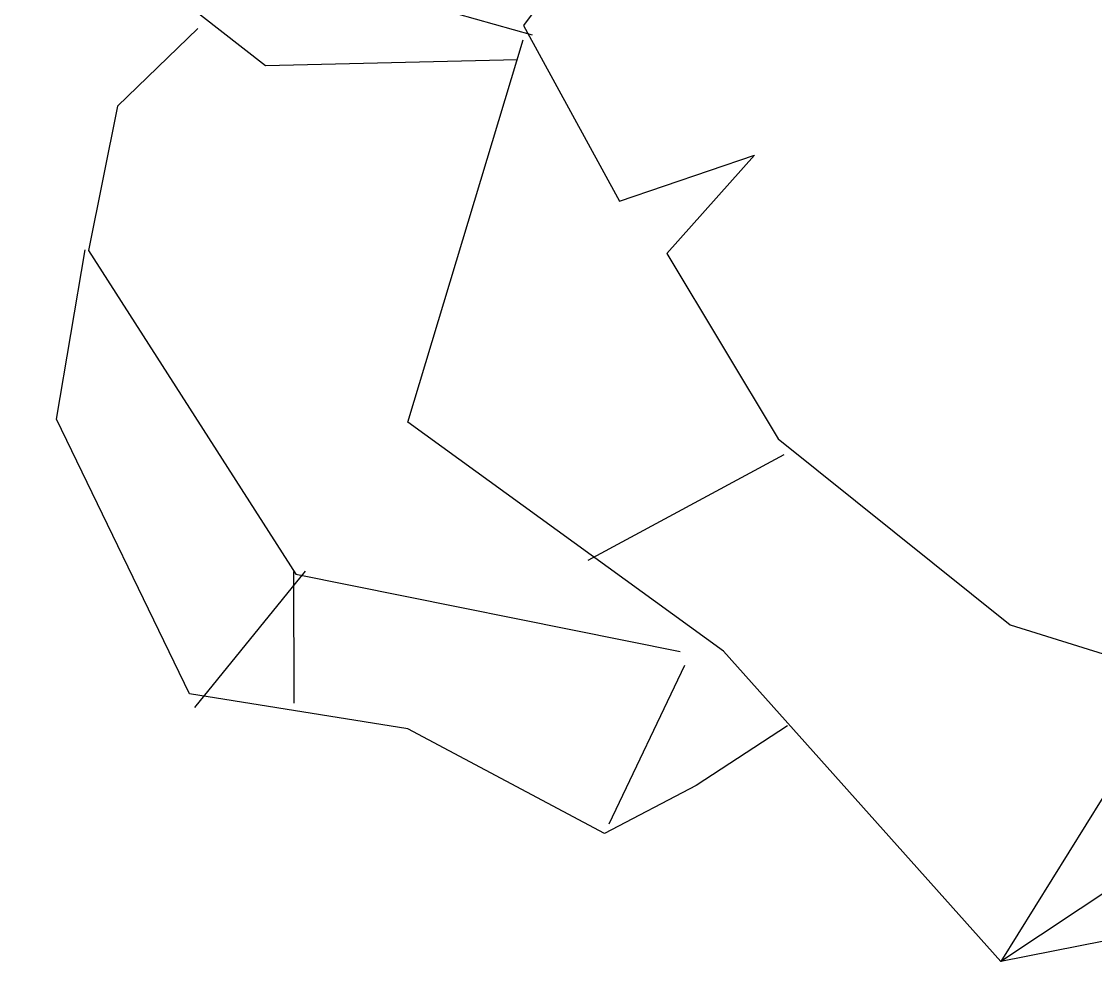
# Model space of a CAD drawing. Header units: millimetres. Extents: x -343543 to 400519, y -115663 to 104219.
# Drawn here: x -243469 to -242829, y 1757 to 2318 of the extents above; entities that cross this region are included whole.
import ezdxf

# ---------------------------------------------------------------- set-up
doc = ezdxf.new("R2010")
doc.units = ezdxf.units.MM
doc.layers.get('0').update_dxf_attribs({"color": 231, "lineweight": 0})
doc.layers.add('A-PATT', color=252, linetype='Continuous', lineweight=9)
doc.layers.add('A-SYMBOLS', color=10, linetype='Continuous', lineweight=13)
doc.layers.add('XREF MAT BANG NOI THAT$0$FF-Plants', color=8, linetype='Continuous')
doc.styles.add('XREF MAT BANG NOI THAT$0$Standard', font='txt')

# ---------------------------------------------------------------- blocks, each defined once
blk = doc.blocks.new('XREF MAT BANG NOI THAT$0$YLD.Studio-01-255')
at = {"layer": 'XREF MAT BANG NOI THAT$0$FF-Plants', "color": 8}
for p, q in [((-457.94, 1.91), (-603.51, 115.86)), ((-406.8, 50.81), (-299.02, 20.55)), ((-498.4, 24.16), (-546.28, -22.1)), ((-307.63, 5.5), (-457.94, 1.91)), ((-546.28, -22.1), (-563.57, -108.26)), ((-582.69, -208.81), (-565.48, -107.78)), ((-563.57, -108.26), (-439.93, -301.34)), ((-503.32, -372.77), (-582.69, -208.81)), ((-434.44, -299.68), (-500.39, -380.98)), ((-441.34, -299.81), (-441.08, -378.43)), ((-439.93, -301.34), (-210.65, -347.5)), ((-208.23, -355.9), (-253.19, -450.58)), ((83.94, -365.79), (-19.57, -532.53)), ((-373.11, -393.64), (-503.32, -372.77)), ((-255.83, -456.15), (-373.11, -393.64)), ((-146.73, -391.92), (-201.21, -427.48)), ((-201.21, -427.48), (-255.83, -456.15)), ((86.8, -461.87), (-19.57, -532.53))]:
    blk.add_line(p, q, dxfattribs=at)
for points in [[(-132.98, 256.07), (-304.08, 26.04), (-246.92, -78.74), (-166.35, -51.31), (-218.77, -110.04), (-152.34, -220.69), (-13.92, -331.7), (84.87, -362.43), (197.77, -254.3), (254.56, -216.56), (365.84, 31.44)], [(-132.98, 256.07), (-304.08, 26.04), (-246.92, -78.74), (-166.35, -51.31), (-218.77, -110.04), (-152.34, -220.69), (-13.92, -331.7), (84.87, -362.43), (197.77, -254.3), (254.56, -216.56), (365.84, 31.44)], [(286.17, -268.76), (150.69, -498.84), (-19.57, -532.53), (-184.83, -347.43), (-373.04, -210.67), (-304.31, 17.38)], [(-148.93, -230.18), (-265.85, -293.15)]]:
    blk.add_lwpolyline(points, dxfattribs=at)
at = {"color": 8, "style": 'XREF MAT BANG NOI THAT$0$Standard', "flags": 1}
for tag, p in [('YLD.STUDIO', (-196.03, -5.6)), ('抖音/小红书/公众号：YLD.STUDIO', (-196.03, -5.6)), ('YLD.STUDIO', (-196.03, -5.61))]:
    blk.add_attdef(tag, p, '', height=0.00296, dxfattribs=at)
blk = doc.blocks.new('XREF MAT BANG NOI THAT')
at = {"color": 8}
blk.add_blockref('XREF MAT BANG NOI THAT$0$YLD.Studio-01-255', (19988.2, 2289.37), dxfattribs=at)
blk = doc.blocks.new('01.Xref _MB T1')
at = {"layer": 'A-PATT', "color": 8}
blk.add_blockref('XREF MAT BANG NOI THAT', (0, 0), dxfattribs=at)

msp = doc.modelspace()

# ---------------------------------------------------------------- block references
at = {"layer": 'A-SYMBOLS'}
msp.add_blockref('01.Xref _MB T1', (-262854.02, 0), dxfattribs=at)

doc.saveas('drawing.dxf')
